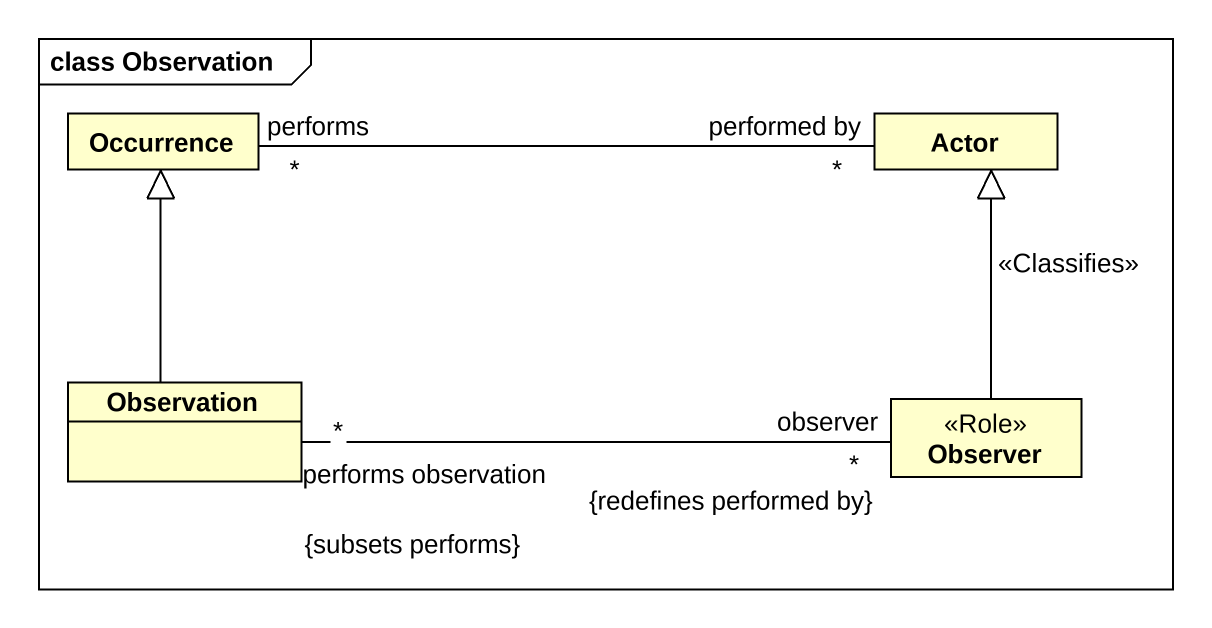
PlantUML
@startuml
mainframe class Observation
hide circle
hide empty members
class Occurrence
class "Actor" as Actor_
class Observation
class Observer <<Role>>
Actor_ "performed by\n*" -left- "performs\n*" Occurrence
Observation -up-|> Occurrence
Observation "performs observation\n{subsets performs}\n*" -right- "observer\n{redefines performed by}\n*" Observer
Observer -up-|> Actor_ : <<Classifies>>
@enduml
